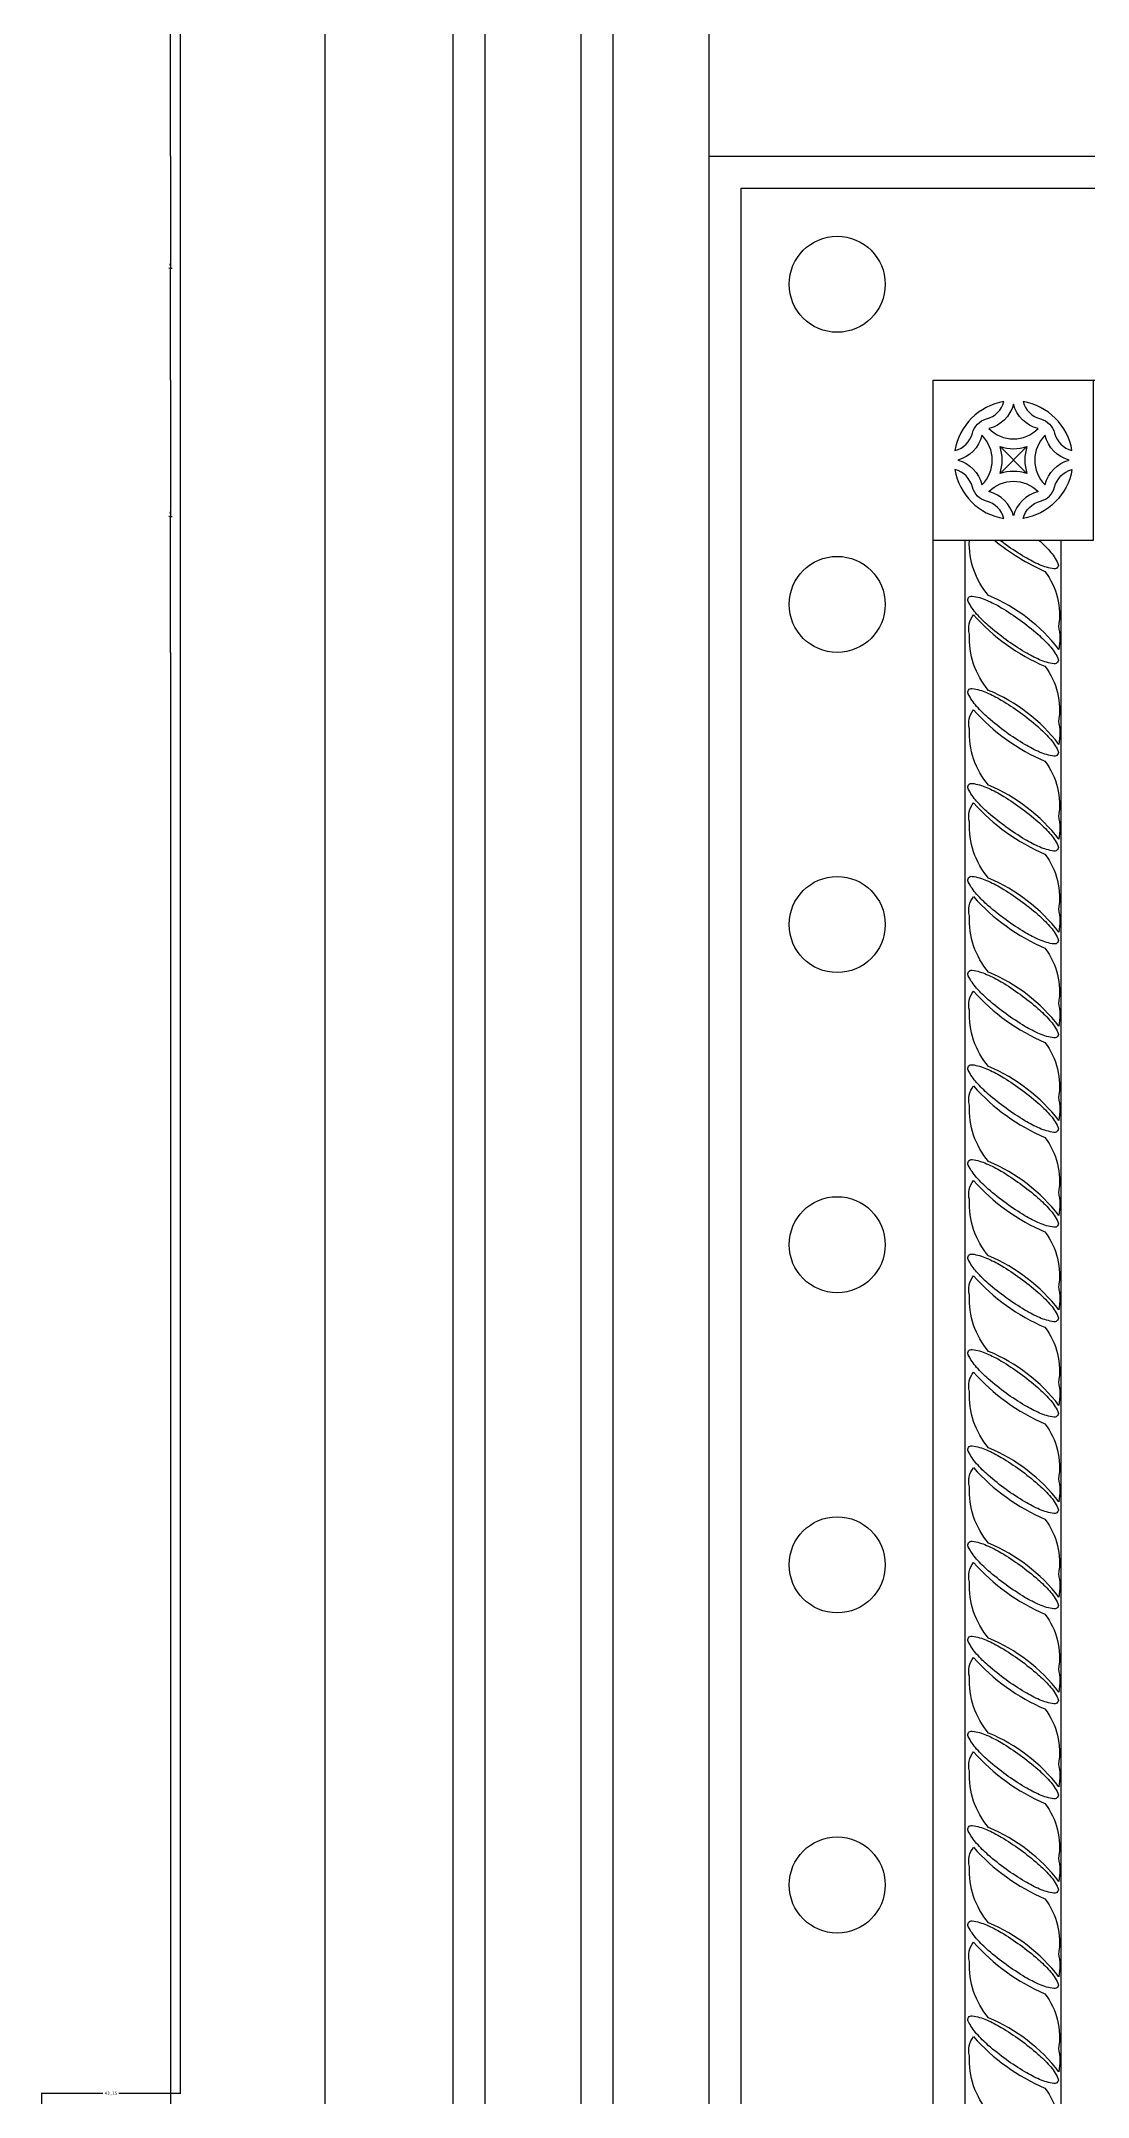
# Model space of a CAD drawing. Header units: metres. Extents: x 63 to 3579, y 112 to 4698.
# Drawn here: x 224 to 552, y 3030 to 3672 of the extents above; entities that cross this region are included whole.
import ezdxf

# ---------------------------------------------------------------- set-up
doc = ezdxf.new("R2010")
doc.units = ezdxf.units.M
for name, color, linetype in [('3', 3, 'Continuous'), ('4', 4, 'Continuous'), ('7', 7, 'Continuous'), ('BH', 3, 'Continuous'), ('DIM', 3, 'Continuous')]:
    doc.layers.add(name, color=color, linetype=linetype)
doc.dimstyles.get("Standard").update_dxf_attribs({"dimtxt": 2.5, "dimasz": 2.5, "dimexe": 1.25, "dimexo": 0.625, "dimtad": 1, "dimcen": 2.5, "dimazin": 3, "dimtfac": 1, "dimtmove": 0, "dimatfit": 3})

# ---------------------------------------------------------------- blocks, each defined once
blk = doc.blocks.new('*D21')
for p, q in [((267.85, 4525.76), (267.85, 3030.91)), ((243.775, 3030.91), (224.45, 3030.91)), ((224.7, 1536.06), (224.7, 3030.91)), ((268.1, 3030.91), (248.775, 3030.91))]:
    blk.add_line(p, q)
at = {"layer": 'Defpoints'}
for p in [(267.85, 4525.76), (267.85, 3030.91), (224.7, 1536.06)]:
    blk.add_point(p, dxfattribs=at)
at = {"layer": 'DIM', "insert": (246.275, 3030.91), "char_height": 1, "attachment_point": 5}
blk.add_mtext('43,15', dxfattribs=at)
blk = doc.blocks.new('*D56')
for p, q in [((264.86, 3481.06), (264.86, 2948.56)), ((264.61, 2948.56), (264.36, 2948.56)), ((264.86, 2416.06), (264.86, 2948.56)), ((264.86, 2948.56), (264.86, 2948.56)), ((265.11, 2948.56), (265.36, 2948.56))]:
    blk.add_line(p, q)
at = {"layer": 'Defpoints'}
for p in [(264.86, 3481.06), (264.86, 2948.56), (264.86, 2416.06)]:
    blk.add_point(p, dxfattribs=at)
at = {"layer": 'DIM', "insert": (264.86, 2949.685), "char_height": 1, "attachment_point": 5}
blk.add_mtext('0', dxfattribs=at)
blk = doc.blocks.new('*D57')
for p, q in [((264.86, 3785.58), (264.86, 3710.82)), ((264.61, 3710.82), (264.36, 3710.82)), ((264.86, 3636.06), (264.86, 3710.82)), ((264.86, 3710.82), (264.86, 3710.82)), ((265.11, 3710.82), (265.36, 3710.82))]:
    blk.add_line(p, q)
at = {"layer": 'Defpoints'}
for p in [(264.86, 3785.58), (264.86, 3710.82), (264.86, 3636.06)]:
    blk.add_point(p, dxfattribs=at)
at = {"layer": 'DIM', "insert": (264.86, 3711.945), "char_height": 1, "attachment_point": 5}
blk.add_mtext('0', dxfattribs=at)
blk = doc.blocks.new('*D58')
for p, q in [((264.86, 3566.06), (264.86, 3523.56)), ((264.61, 3523.56), (264.36, 3523.56)), ((264.86, 3481.06), (264.86, 3523.56)), ((264.86, 3523.56), (264.86, 3523.56)), ((265.11, 3523.56), (265.36, 3523.56))]:
    blk.add_line(p, q)
at = {"layer": 'Defpoints'}
for p in [(264.86, 3566.06), (264.86, 3523.56), (264.86, 3481.06)]:
    blk.add_point(p, dxfattribs=at)
at = {"layer": 'DIM', "insert": (264.86, 3524.685), "char_height": 1, "attachment_point": 5}
blk.add_mtext('0', dxfattribs=at)
blk = doc.blocks.new('*D59')
for p, q in [((264.86, 3636.06), (264.86, 3601.06)), ((264.61, 3601.06), (264.36, 3601.06)), ((264.86, 3566.06), (264.86, 3601.06)), ((264.86, 3601.06), (264.86, 3601.06)), ((265.11, 3601.06), (265.36, 3601.06))]:
    blk.add_line(p, q)
at = {"layer": 'Defpoints'}
for p in [(264.86, 3636.06), (264.86, 3601.06), (264.86, 3566.06)]:
    blk.add_point(p, dxfattribs=at)
at = {"layer": 'DIM', "insert": (264.86, 3602.185), "char_height": 1, "attachment_point": 5}
blk.add_mtext('0', dxfattribs=at)

msp = doc.modelspace()

# ---------------------------------------------------------------- linework, layer by layer
at = {"layer": '3'}
for p, q in [((513.19, 2381.06), (513.19, 3516.06)), ((543.19, 2381.06), (543.19, 3516.06))]:
    msp.add_line(p, q, dxfattribs=at)
for points in [[(353.19, 1536.06), (353.19, 4341.16, -0.18), (1913.19, 4341.16), (1913.19, 1536.06)], [(363.19, 1536.06), (363.19, 4334.27, -0.18), (1903.19, 4334.27), (1903.19, 1536.06)], [(393.19, 1536.06), (393.19, 4313.45, -0.18), (1873.19, 4313.45), (1873.19, 1536.06)], [(403.19, 1536.06), (403.19, 4306.46, -0.18), (1863.19, 4306.46), (1863.19, 1536.06)]]:
    msp.add_lwpolyline(points, format="xyb", dxfattribs=at)
msp.add_lwpolyline([(443.19, 1536.06), (443.19, 3626.06), (1823.19, 3626.06), (1823.19, 1536.06)], dxfattribs=at)
at = {"layer": '4'}
msp.add_line((433.19, 3636.06), (1833.19, 3636.06), dxfattribs=at)
for points in [[(313.19, 1536.06), (313.19, 4368.49, -0.19), (1953.19, 4368.49), (1953.19, 1536.06)], [(433.19, 1536.06), (433.19, 4285.36, -0.17), (1833.19, 4285.36), (1833.19, 1536.06)]]:
    msp.add_lwpolyline(points, format="xyb", dxfattribs=at)
msp.add_lwpolyline([(503.19, 2331.06), (503.19, 3566.06), (1058.19, 3566.06), (1058.19, 2331.06)], close=True, dxfattribs=at)
at = {"layer": '7'}
for centre in [(473.19, 3596.06), (473.19, 3496.06), (473.19, 3396.06), (473.19, 3296.06), (473.19, 3196.06), (473.19, 3096.06)]:
    msp.add_circle(centre, 15, dxfattribs=at)
at = {"layer": 'BH'}
for p, q in [((532.49, 3536.94), (524.07, 3545.35)), ((524.07, 3536.94), (532.49, 3545.35))]:
    msp.add_line(p, q, dxfattribs=at)
msp.add_lwpolyline([(503.19, 3566.06), (553.19, 3566.06), (553.19, 3516.06), (503.19, 3516.06)], close=True, dxfattribs=at)
for points in [[(510, 3544.11, 0.27), (515.45, 3549.59, -0.27), (519.83, 3553.98, 0.27), (525.31, 3559.42, 0.32)], [(520.61, 3550.99, 0.42), (535.95, 3550.99), (535.94, 3550.99, -0.27), (528.28, 3558.58, -0.27), (520.62, 3550.99)], [(531.25, 3559.42, 0.27), (536.72, 3553.98, -0.27), (541.11, 3549.59, 0.27), (546.55, 3544.11, 0.32)], [(510.85, 3541.14, -0.27), (518.43, 3533.49), (518.44, 3533.47, 0.42), (518.44, 3548.82), (518.43, 3548.8, -0.27)], [(532.49, 3536.94, 0.16), (524.07, 3536.94), (524.07, 3536.94, 0.16), (524.07, 3545.35), (524.07, 3545.35, 0.16), (532.49, 3545.35), (532.49, 3545.35, 0.16), (532.49, 3536.94, 0.16)], [(538.12, 3533.47), (538.13, 3533.49, -0.27), (545.71, 3541.14, -0.27), (538.13, 3548.8), (538.12, 3548.82, 0.42)], [(525.31, 3522.87, 0.27), (519.83, 3528.31, -0.27), (515.45, 3532.7, 0.27), (510, 3538.18, 0.32)], [(520.61, 3531.3, -0.42), (535.95, 3531.3), (535.94, 3531.3, 0.27), (528.28, 3523.71, 0.27), (520.62, 3531.3)], [(531.25, 3522.87, -0.27), (536.72, 3528.31, 0.27), (541.11, 3532.7, -0.27), (546.55, 3538.18, -0.32)], [(542.07, 3478, -0.28), (540.93, 3477.52, -0.07), (536.43, 3478.79, -0.03), (531.86, 3481.13, -0.02), (525.94, 3485.03, -0.02), (520.4, 3489.45, -0.03), (516.76, 3493.06, -0.07), (514.15, 3496.95, -0.28), (514.25, 3498.17, -0.28), (515.39, 3498.66, -0.07), (519.89, 3497.38, -0.03), (524.46, 3495.04, -0.02), (530.38, 3491.15, -0.02), (535.92, 3486.73, -0.03), (539.56, 3483.12, -0.07), (542.17, 3479.23, -0.28)], [(542.07, 3449.15, -0.28), (540.93, 3448.67, -0.07), (536.43, 3449.94, -0.03), (531.86, 3452.28, -0.02), (525.94, 3456.18, -0.02), (520.4, 3460.6, -0.03), (516.76, 3464.21, -0.07), (514.15, 3468.1, -0.28), (514.25, 3469.32, -0.28), (515.39, 3469.8, -0.07), (519.89, 3468.53, -0.03), (524.46, 3466.19, -0.02), (530.38, 3462.3, -0.02), (535.92, 3457.88, -0.03), (539.56, 3454.27, -0.07), (542.17, 3450.38, -0.28)], [(542.07, 3419.5, -0.28), (540.93, 3419.02, -0.07), (536.43, 3420.29, -0.03), (531.86, 3422.63, -0.02), (525.94, 3426.53, -0.02), (520.4, 3430.95, -0.03), (516.76, 3434.56, -0.07), (514.15, 3438.45, -0.28), (514.25, 3439.67, -0.28), (515.39, 3440.16, -0.07), (519.89, 3438.88, -0.03), (524.46, 3436.54, -0.02), (530.38, 3432.65, -0.02), (535.92, 3428.23, -0.03), (539.56, 3424.62, -0.07), (542.17, 3420.73, -0.28)], [(542.07, 3390.47, -0.28), (540.93, 3389.99, -0.07), (536.43, 3391.26, -0.03), (531.86, 3393.6, -0.02), (525.94, 3397.5, -0.02), (520.4, 3401.91, -0.03), (516.76, 3405.52, -0.07), (514.15, 3409.41, -0.28), (514.25, 3410.64, -0.28), (515.39, 3411.12, -0.07), (519.89, 3409.85, -0.03), (524.46, 3407.51, -0.02), (530.38, 3403.61, -0.02), (535.92, 3399.2, -0.03), (539.56, 3395.59, -0.07), (542.17, 3391.7, -0.28)], [(542.07, 3361.13, -0.28), (540.93, 3360.65, -0.07), (536.43, 3361.92, -0.03), (531.86, 3364.26, -0.02), (525.94, 3368.15, -0.02), (520.4, 3372.57, -0.03), (516.76, 3376.18, -0.07), (514.15, 3380.07, -0.28), (514.25, 3381.3, -0.28), (515.39, 3381.78, -0.07), (519.89, 3380.51, -0.03), (524.46, 3378.17, -0.02), (530.38, 3374.27, -0.02), (535.92, 3369.85, -0.03), (539.56, 3366.24, -0.07), (542.17, 3362.35, -0.28)], [(542.07, 3331.63, -0.28), (540.93, 3331.15, -0.07), (536.43, 3332.42, -0.03), (531.86, 3334.76, -0.02), (525.94, 3338.66, -0.02), (520.4, 3343.08, -0.03), (516.76, 3346.69, -0.07), (514.15, 3350.58, -0.28), (514.25, 3351.8, -0.28), (515.39, 3352.28, -0.07), (519.89, 3351.01, -0.03), (524.46, 3348.67, -0.02), (530.38, 3344.78, -0.02), (535.92, 3340.36, -0.03), (539.56, 3336.75, -0.07), (542.17, 3332.86, -0.28)], [(542.07, 3301.98, -0.28), (540.93, 3301.5, -0.07), (536.43, 3302.77, -0.03), (531.86, 3305.11, -0.02), (525.94, 3309.01, -0.02), (520.4, 3313.43, -0.03), (516.76, 3317.04, -0.07), (514.15, 3320.93, -0.28), (514.25, 3322.15, -0.28), (515.39, 3322.64, -0.07), (519.89, 3321.36, -0.03), (524.46, 3319.02, -0.02), (530.38, 3315.13, -0.02), (535.92, 3310.71, -0.03), (539.56, 3307.1, -0.07), (542.17, 3303.21, -0.28)], [(542.07, 3272.49, -0.28), (540.93, 3272.01, -0.07), (536.43, 3273.28, -0.03), (531.86, 3275.62, -0.02), (525.94, 3279.51, -0.02), (520.4, 3283.93, -0.03), (516.76, 3287.54, -0.07), (514.15, 3291.43, -0.28), (514.25, 3292.66, -0.28), (515.39, 3293.14, -0.07), (519.89, 3291.87, -0.03), (524.46, 3289.53, -0.02), (530.38, 3285.63, -0.02), (535.92, 3281.22, -0.03), (539.56, 3277.61, -0.07), (542.17, 3273.72, -0.28)], [(542.07, 3242.69, -0.28), (540.93, 3242.2, -0.07), (536.43, 3243.48, -0.03), (531.86, 3245.82, -0.02), (525.94, 3249.71, -0.02), (520.4, 3254.13, -0.03), (516.76, 3257.74, -0.07), (514.15, 3261.63, -0.28), (514.25, 3262.86, -0.28), (515.39, 3263.34, -0.07), (519.89, 3262.07, -0.03), (524.46, 3259.73, -0.02), (530.38, 3255.83, -0.02), (535.92, 3251.41, -0.03), (539.56, 3247.8, -0.07), (542.17, 3243.91, -0.28)], [(542.07, 3212.58, -0.28), (540.93, 3212.09, -0.07), (536.43, 3213.37, -0.03), (531.86, 3215.71, -0.02), (525.94, 3219.6, -0.02), (520.4, 3224.02, -0.03), (516.76, 3227.63, -0.07), (514.15, 3231.52, -0.28), (514.25, 3232.75, -0.28), (515.39, 3233.23, -0.07), (519.89, 3231.96, -0.03), (524.46, 3229.62, -0.02), (530.38, 3225.72, -0.02), (535.92, 3221.3, -0.03), (539.56, 3217.69, -0.07), (542.17, 3213.8, -0.28)], [(542.07, 3182.77, -0.28), (540.93, 3182.29, -0.07), (536.43, 3183.56, -0.03), (531.86, 3185.9, -0.02), (525.94, 3189.8, -0.02), (520.4, 3194.22, -0.03), (516.76, 3197.83, -0.07), (514.15, 3201.72, -0.28), (514.25, 3202.94, -0.28), (515.39, 3203.43, -0.07), (519.89, 3202.15, -0.03), (524.46, 3199.81, -0.02), (530.38, 3195.92, -0.02), (535.92, 3191.5, -0.03), (539.56, 3187.89, -0.07), (542.17, 3184, -0.28)], [(542.07, 3153.13, -0.28), (540.93, 3152.64, -0.07), (536.43, 3153.92, -0.03), (531.86, 3156.26, -0.02), (525.94, 3160.15, -0.02), (520.4, 3164.57, -0.03), (516.76, 3168.18, -0.07), (514.15, 3172.07, -0.28), (514.25, 3173.3, -0.28), (515.39, 3173.78, -0.07), (519.89, 3172.5, -0.03), (524.46, 3170.17, -0.02), (530.38, 3166.27, -0.02), (535.92, 3161.85, -0.03), (539.56, 3158.24, -0.07), (542.17, 3154.35, -0.28)], [(542.07, 3123.48, -0.28), (540.93, 3122.99, -0.07), (536.43, 3124.27, -0.03), (531.86, 3126.61, -0.02), (525.94, 3130.5, -0.02), (520.4, 3134.92, -0.03), (516.76, 3138.53, -0.07), (514.15, 3142.42, -0.28), (514.25, 3143.65, -0.28), (515.39, 3144.13, -0.07), (519.89, 3142.86, -0.03), (524.46, 3140.52, -0.02), (530.38, 3136.62, -0.02), (535.92, 3132.2, -0.03), (539.56, 3128.59, -0.07), (542.17, 3124.7, -0.28)], [(542.07, 3093.98, -0.28), (540.93, 3093.5, -0.07), (536.43, 3094.77, -0.03), (531.86, 3097.11, -0.02), (525.94, 3101.01, -0.02), (520.4, 3105.42, -0.03), (516.76, 3109.03, -0.07), (514.15, 3112.92, -0.28), (514.25, 3114.15, -0.28), (515.39, 3114.63, -0.07), (519.89, 3113.36, -0.03), (524.46, 3111.02, -0.02), (530.38, 3107.13, -0.02), (535.92, 3102.71, -0.03), (539.56, 3099.1, -0.07), (542.17, 3095.21, -0.28)], [(542.07, 3064.18, -0.28), (540.93, 3063.7, -0.07), (536.43, 3064.97, -0.03), (531.86, 3067.31, -0.02), (525.94, 3071.2, -0.02), (520.4, 3075.62, -0.03), (516.76, 3079.23, -0.07), (514.15, 3083.12, -0.28), (514.25, 3084.35, -0.28), (515.39, 3084.83, -0.07), (519.89, 3083.56, -0.03), (524.46, 3081.22, -0.02), (530.38, 3077.32, -0.02), (535.92, 3072.91, -0.03), (539.56, 3069.3, -0.07), (542.17, 3065.41, -0.28)], [(542.07, 3064.18, -0.28), (540.93, 3063.7, -0.07), (536.43, 3064.97, -0.03), (531.86, 3067.31, -0.02), (525.94, 3071.2, -0.02), (520.4, 3075.62, -0.03), (516.76, 3079.23, -0.07), (514.15, 3083.12, -0.28), (514.25, 3084.35, -0.28), (515.39, 3084.83, -0.07), (519.89, 3083.56, -0.03), (524.46, 3081.22, -0.02), (530.38, 3077.32, -0.02), (535.92, 3072.91, -0.03), (539.56, 3069.3, -0.07), (542.17, 3065.41, -0.28)], [(542.07, 3034.53, -0.28), (540.93, 3034.05, -0.07), (536.43, 3035.32, -0.03), (531.86, 3037.66, -0.02), (525.94, 3041.56, -0.02), (520.4, 3045.97, -0.03), (516.76, 3049.58, -0.07), (514.15, 3053.47, -0.28), (514.25, 3054.7, -0.28), (515.39, 3055.18, -0.07), (519.89, 3053.91, -0.03), (524.46, 3051.57, -0.02), (530.38, 3047.67, -0.02), (535.92, 3043.26, -0.03), (539.56, 3039.65, -0.07), (542.17, 3035.76, -0.28)]]:
    msp.add_lwpolyline(points, format="xyb", close=True, dxfattribs=at)
for points in [[(542.32, 3489.27, -0.1), (542.45, 3481.99, 0.13), (520.5, 3498.84, -0.19), (514.49, 3516.06, -0.19)], [(522.42, 3516.06, 0.07), (538.11, 3506.38, -0.21), (542.32, 3489.01)], [(536.29, 3516.06, -0.03), (539.56, 3512.77, -0.07), (542.17, 3508.88, -0.28), (542.07, 3507.65, -0.28), (540.93, 3507.17, -0.07), (536.43, 3508.44, -0.03), (531.86, 3510.78, -0.02), (525.94, 3514.68, -0.01), (524.1, 3516.06, -0.01)], [(542.32, 3459.62, -0.1), (542.45, 3452.34, 0.13), (520.5, 3469.2, -0.19), (514.51, 3486.81, -0.23), (515.78, 3492.81, 0.11), (538.11, 3476.73, -0.21), (542.32, 3459.37)], [(542.32, 3429.97, -0.1), (542.45, 3422.7, 0.13), (520.5, 3439.55, -0.19), (514.51, 3457.16, -0.23), (515.78, 3463.16, 0.11), (538.11, 3447.08, -0.21), (542.32, 3429.72)], [(542.32, 3400.94, -0.1), (542.45, 3393.66, 0.13), (520.5, 3410.51, -0.19), (514.51, 3428.13, -0.23), (515.78, 3434.13, 0.11), (538.11, 3418.04, -0.21), (542.32, 3400.68)], [(542.32, 3371.6, -0.1), (542.45, 3364.32, 0.13), (520.5, 3381.17, -0.19), (514.51, 3398.79, -0.23), (515.78, 3404.79, 0.11), (538.11, 3388.7, -0.21), (542.32, 3371.34)], [(542.32, 3342.1, -0.1), (542.45, 3334.82, 0.13), (520.5, 3351.68, -0.19), (514.51, 3369.29, -0.23), (515.78, 3375.29, 0.11), (538.11, 3359.21, -0.21), (542.32, 3341.85)], [(542.32, 3312.45, -0.1), (542.45, 3305.18, 0.13), (520.5, 3322.03, -0.19), (514.51, 3339.64, -0.23), (515.78, 3345.64, 0.11), (538.11, 3329.56, -0.21), (542.32, 3312.2)], [(542.32, 3282.96, -0.1), (542.45, 3275.68, 0.13), (520.5, 3292.53, -0.19), (514.51, 3310.15, -0.23), (515.78, 3316.15, 0.11), (538.11, 3300.06, -0.21), (542.32, 3282.7)], [(542.32, 3253.15, -0.1), (542.45, 3245.88, 0.13), (520.5, 3262.73, -0.19), (514.51, 3280.35, -0.23), (515.78, 3286.35, 0.11), (538.11, 3270.26, -0.21), (542.32, 3252.9)], [(542.32, 3223.04, -0.1), (542.45, 3215.77, 0.13), (520.5, 3232.62, -0.19), (514.51, 3250.24, -0.23), (515.78, 3256.24, 0.11), (538.11, 3240.15, -0.21), (542.32, 3222.79)], [(542.32, 3193.24, -0.1), (542.45, 3185.97, 0.13), (520.5, 3202.82, -0.19), (514.51, 3220.43, -0.23), (515.78, 3226.43, 0.11), (538.11, 3210.35, -0.21), (542.32, 3192.99)], [(542.32, 3163.59, -0.1), (542.45, 3156.32, 0.13), (520.5, 3173.17, -0.19), (514.51, 3190.78, -0.23), (515.78, 3196.78, 0.11), (538.11, 3180.7, -0.21), (542.32, 3163.34)], [(542.32, 3133.94, -0.1), (542.45, 3126.67, 0.13), (520.5, 3143.52, -0.19), (514.51, 3161.14, -0.23), (515.78, 3167.14, 0.11), (538.11, 3151.05, -0.21), (542.32, 3133.69)], [(542.32, 3104.45, -0.1), (542.45, 3097.17, 0.13), (520.5, 3114.02, -0.19), (514.51, 3131.64, -0.23), (515.78, 3137.64, 0.11), (538.11, 3121.56, -0.21), (542.32, 3104.19)], [(542.32, 3074.65, -0.1), (542.45, 3067.37, 0.13), (520.5, 3084.22, -0.19), (514.51, 3101.84, -0.23), (515.78, 3107.84, 0.11), (538.11, 3091.75, -0.21), (542.32, 3074.39)], [(542.32, 3045, -0.1), (542.45, 3037.72, 0.13), (520.5, 3054.57, -0.19), (514.51, 3072.19, -0.23), (515.78, 3078.19, 0.11), (538.11, 3062.1, -0.21), (542.32, 3044.74)], [(542.32, 3015.5, -0.1), (542.45, 3008.23, 0.13), (520.5, 3025.08, -0.19), (514.51, 3042.69, -0.23), (515.78, 3048.69, 0.11), (538.11, 3032.61, -0.21), (542.32, 3015.25)]]:
    msp.add_lwpolyline(points, format="xyb", dxfattribs=at)

# ---------------------------------------------------------------- dimensions: what is measured, and where the dimension line sits
at = {"layer": 'DIM'}
for base, p1, p2, picture, middle in [((267.85, 3030.91), (267.85, 4525.76), (224.7, 1536.06), '*D21', (246.275, 3030.91)), ((264.86, 3710.82), (264.86, 3636.06), (264.86, 3785.58), '*D57', (264.86, 3711.945)), ((264.86, 3601.06), (264.86, 3566.06), (264.86, 3636.06), '*D59', (264.86, 3602.185)), ((264.86, 3523.56), (264.86, 3481.06), (264.86, 3566.06), '*D58', (264.86, 3524.685)), ((264.86, 2948.56), (264.86, 2416.06), (264.86, 3481.06), '*D56', (264.86, 2949.685))]:
    dim = msp.add_linear_dim(base=base, p1=p1, p2=p2, dimstyle='Standard', dxfattribs=at)
    dim.commit()
    dim.dimension.update_dxf_attribs({"geometry": picture, "text_midpoint": middle})

doc.saveas('drawing.dxf')
